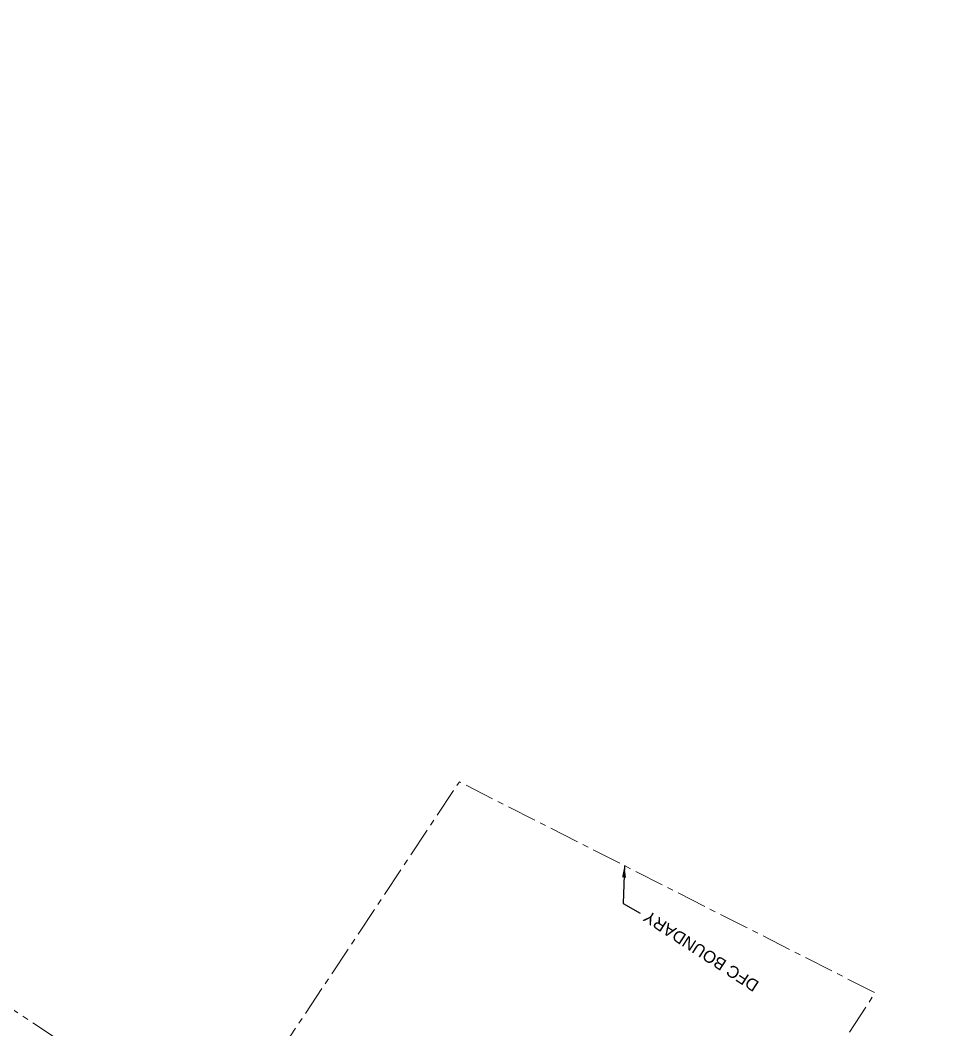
# Model space of a CAD drawing. Header units: metres. Extents: x 628572 to 650094, y 3375792 to 3391117.
# Drawn here: x 632433.8 to 632630.9, y 3388902.6 to 3389114.8 of the extents above; entities that cross this region are included whole.
import ezdxf
from ezdxf.enums import TextEntityAlignment as Align

# ---------------------------------------------------------------- set-up
doc = ezdxf.new("R2010")
doc.units = ezdxf.units.M
doc.header["$MEASUREMENT"] = 0
doc.linetypes.add('CENTER', pattern=[2, 1.25, -0.25, 0.25, -0.25])
doc.layers.add('DFCC BOUNDARY', color=6, linetype='CENTER', lineweight=0)
doc.layers.add('IR PROPOSALS', color=190, linetype='Continuous')
doc.styles.get("Standard").update_dxf_attribs({"font": 'arial.ttf'})
doc.dimstyles.new('ISO-25', dxfattribs={"dimtxt": 2.5, "dimasz": 2.5, "dimexe": 1.25, "dimexo": 0.625, "dimtad": 1, "dimtxsty": 'Standard', "dimcen": 2.5, "dimadec": 0, "dimazin": 0, "dimtfac": 1, "dimtmove": 0, "dimatfit": 3, "dimfxl": 1, "dimarcsym": 0})

msp = doc.modelspace()

# ---------------------------------------------------------------- hatches: boundary and pattern name
at = {"layer": 'IR PROPOSALS'}
h = msp.add_hatch(dxfattribs=at)
h.set_pattern_fill('ANSI31', color=256, scale=80, angle=45)
h.set_pattern_definition([(90, (0, -1000), (-10, 2e-15), [])])
h.paths.add_polyline_path([(632210.5867, 3388962.7108), (632203.9022, 3388952.5546), (632209.5932, 3388947.8787), (632222.8614, 3388937.6306), (632240.2896, 3388925.4779), (632256.889, 3388913.8808), (632778.9042, 3388571.1376), (632780.9196, 3388574.1997), (632666.9728, 3388659.2735, 0.01509734), (632580.5226, 3388719.8414)])
h.paths.add_polyline_path([(632596.2052, 3388702.5942), (632537.6577, 3388740.6153), (632535.5443, 3388737.3609), (632594.0917, 3388699.3397)], flags=24)

# ---------------------------------------------------------------- linework, layer by layer
at = {"layer": 'DFCC BOUNDARY', "ltscale": 5, "flags": 128}
msp.add_lwpolyline([(632847.8113, 3388559.867), (632823.1478, 3388601.9491), (632813.0596, 3388636.2328), (632805.9881, 3388660.2647), (632736.7622, 3388705.193), (632557.6281, 3388824.3279), (632613.4797, 3388910.4077), (632526.1032, 3388954.7408), (632475.3055, 3388878.3297), (632379.3796, 3388941.9242), (632358.475, 3388968.5925), (632330.7512, 3389006.7138), (632310.3928, 3389039.4772), (632283.5392, 3389090.1714), (632272.6049, 3389114.8266)], dxfattribs=at)

# ---------------------------------------------------------------- texts
at = {"layer": 'DFCC BOUNDARY', "linetype": 'Continuous', "ltscale": 5}
msp.add_text('DFC BOUNDARY', height=2.5, rotation=147, dxfattribs=at).set_placement((632565.1953, 3388926.7582), align=Align.MIDDLE_RIGHT)

# ---------------------------------------------------------------- leaders
at = {"layer": 'DFCC BOUNDARY', "linetype": 'Continuous', "lineweight": 0, "ltscale": 5}
msp.add_leader([(632560.7889, 3388937.1419), (632560.5468, 3388929.1874), (632564.1109, 3388927.1632)], dimstyle='ISO-25', override={"dimtxt": 3, "dimtad": 0, "dimdec": 3, "dimzin": 2, "dimtdec": 3}, dxfattribs=at)

doc.saveas('drawing.dxf')
